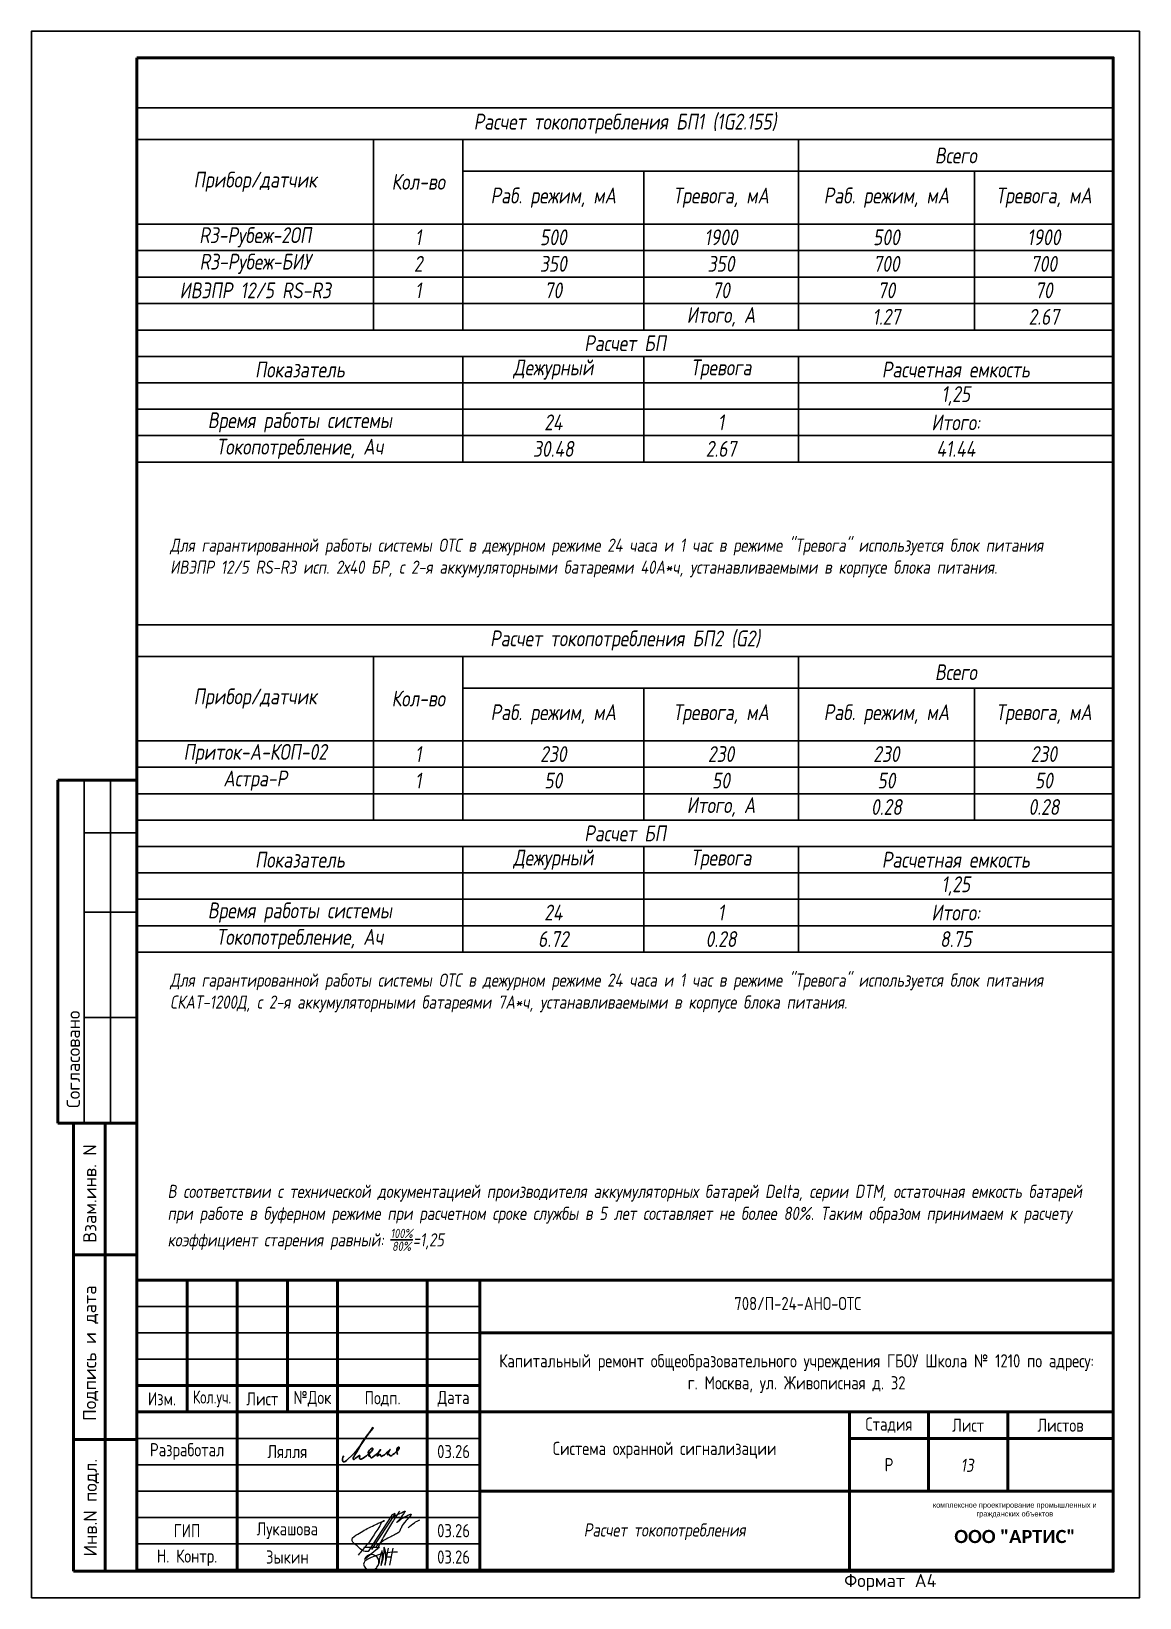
# Model space of a CAD drawing. Header units: millimetres. Extents: x -259793 to 1187961, y -549744 to 43070.
# Drawn here: x 963686 to 984686, y -33395 to -3695 of the extents above; entities that cross this region are included whole.
import ezdxf
from ezdxf.enums import TextEntityAlignment as Align

# ---------------------------------------------------------------- set-up
doc = ezdxf.new("R2010")
doc.units = ezdxf.units.MM
for name, color, linetype in [('__НАДПИСИ', 7, 'Continuous'), ('TEXT1', 7, 'Continuous'), ('Основная', 7, 'Continuous'), ('стена', 20, 'Continuous'), ('Штампы', 7, 'Continuous')]:
    doc.layers.add(name, color=color, linetype=linetype)
for name, color, linetype, lineweight in [('__ФОРМАТ', 7, 'Continuous', 40), ('Подписи', 7, 'Continuous', 13), ('Текст', 7, 'Continuous', 25)]:
    doc.layers.add(name, color=color, linetype=linetype, lineweight=lineweight)
doc.layers.add('ОФ_подписи', color=5, linetype='Continuous', lineweight=13, true_color=0x0000ff)
doc.styles.add('GOST 2.304 type A', font='', dxfattribs={"height": 250})
doc.styles.add('ISOCPEUR', font='isocpeur.ttf', dxfattribs={"width": 0.9, "height": 350})
doc.styles.add('RubezhCAD', font='', dxfattribs={"oblique": 10})
doc.styles.add('XREF1$0$Standard', font='isocpeur.ttf')
doc.styles.add('ГОСТ 2.304', font='')
doc.styles.get('GOST 2.304 type A').set_extended_font_data('GOST 2.304 type A')
doc.styles.get('RubezhCAD').set_extended_font_data('GOST type A')
doc.styles.get('ГОСТ 2.304').set_extended_font_data('GOST 2.304 type A')

# ---------------------------------------------------------------- blocks, each defined once
blk = doc.blocks.new('*T1128')
at = {"color": 0, "linetype": 'ByBlock', "lineweight": -2, "transparency": 16777216}
for p, q in [((0, 0), (18500, 0)), ((0, 0), (0, -6714)), ((18500, 0), (18500, -6714)), ((0, -600), (18500, -600)), ((4485, -600), (4485, -4210)), ((6176, -600), (6176, -4210)), ((12534, -600), (12534, -4210)), ((6176, -1200), (18500, -1200)), ((9603, -1200), (9603, -4210)), ((15870, -1200), (15870, -4210)), ((0, -2200), (18500, -2200)), ((0, -2703), (18500, -2703)), ((0, -3206), (18500, -3206)), ((0, -3710), (18500, -3710)), ((0, -4210), (18500, -4210)), ((0, -4710), (18500, -4710)), ((6176, -4710), (6176, -6714)), ((9603, -4710), (9603, -6714)), ((12534, -4710), (12534, -6714)), ((0, -5210), (18500, -5210)), ((0, -5710), (18500, -5710)), ((0, -6212), (18500, -6212)), ((0, -6714), (18500, -6714))]:
    blk.add_line(p, q, dxfattribs=at)
at = {"color": 0, "transparency": 16777216, "char_height": 300, "attachment_point": 5, "style": 'RubezhCAD'}
for s, insert, width in [('Расчет токопотребления БП1 (1G2.155)', (9250, -300), 18400), ('Всего', (15517, -900), 5866.19), ('Прибор/датчик', (2242, -1400), 4384.86), ('Кол-во', (5331, -1400), 1591.54), ('Раб. режим, мА', (7890, -1700), 3326.4), ('Тревога, мА', (11068, -1700), 2831), ('Раб. режим, мА', (14202, -1700), 3235.9), ('Тревога, мА', (17185, -1700), 2530.29), ('{\\C256;R3-Рубеж-2ОП}', (2242, -2452), 4384.86), ('1', (5331, -2452), 1591.54), ('{\\C256;R3-}Рубеж-БИУ', (2242, -2955), 4384.86), ('2', (5331, -2955), 1591.54), ('\\A1;{\\C256;ИВЭПР 12/5 RS-R3}', (2242, -3458), 4384.86), ('1', (5331, -3458), 1591.54)]:
    blk.add_mtext(s, dxfattribs=dict(at, insert=insert, width=width))
at = {"transparency": 16777216, "char_height": 300, "attachment_point": 5, "style": 'RubezhCAD'}
for s, insert, width in [('500', (7890, -2452), 3326.4), ('1900', (11068, -2452), 2831), ('500', (14202, -2452), 3235.9), ('1900', (17185, -2452), 2530.29), ('350', (7890, -2955), 3326.4), ('350', (11068, -2955), 2831), ('700', (14202, -2955), 3235.9), ('700', (17185, -2955), 2530.29), ('70', (7890, -3458), 3326.4), ('70', (11068, -3458), 2831), ('70', (14202, -3458), 3235.9), ('70', (17185, -3458), 2530.29), ('Итого, А', (11068, -3960), 2831), ('1.27', (14202, -3960), 3235.9), ('2.67', (17185, -3960), 2530.29), ('Расчет БП', (9250, -4460), 18400), ('Показатель', (3088, -4960), 6076.4), ('Дежурный', (7890, -4960), 3326.4), ('Тревога', (11068, -4960), 2831), ('Расчетная емкость', (15517, -4960), 5866.19), ('1,25', (15517, -5460), 5866.19), ('Время работы системы', (3088, -5961), 6076.4), ('24', (7890, -5961), 3326.4), ('1', (11068, -5961), 2831), ('Итого:', (15517, -5961), 5866.19), ('Токопотребление, Ач', (3088, -6463), 6076.4), ('30.48', (7890, -6463), 3326.4), ('2.67', (11068, -6463), 2831), ('41.44', (15517, -6463), 5866.19)]:
    blk.add_mtext(s, dxfattribs=dict(at, insert=insert, width=width))
blk = doc.blocks.new('П_Зыкин')
at = {"layer": 'ОФ_подписи', "color": 5, "ltscale": 100, "transparency": 33554687}
for p, q in [((142, 249), (62, -174)), ((102, 37), (218, 37)), ((258, 249), (178, -174))]:
    blk.add_line(p, q, dxfattribs=at)
blk.add_lwpolyline([(-462, 273), (-74, 273), (-446, -30)], dxfattribs=at)
for centre, radius, start, end in [((-271, -94), 186, 314.2393, 159.9348), ((345, -1372), 1523, 88.8758, 117.8788), ((1109, -252), 1204, 158.7593, 174.231), ((-1024, 224), 1068, 337.8144, 2.8859), ((-849, 72), 852, 342.8308, 7.4815), ((-9, 182), 4.48, 8.9691, 155.6551), ((-643, 22), 732, 344.4555, 20.462), ((-318, -169), 151, 108.7568, 173.4251), ((-287, -115), 185, 191.5358, 322.3512)]:
    blk.add_arc(centre, radius, start, end, dxfattribs=at)
blk = doc.blocks.new('П_Лукашова')
at = {"layer": 'ОФ_подписи', "color": 5}
for p, q in [((221, 339), (-221, -339)), ((286, 371), (-156, -307)), ((283, 370), (218, 338))]:
    blk.add_line(p, q, dxfattribs=at)
for points in [[(366, 415), (236, 213), (85, -37), (-50, -300)], [(221, 301), (344, 360), (434, 401), (475, 416), (464, 395), (420, 336), (342, 232), (310, 203), (337, 221), (420, 283), (490, 322), (558, 352), (576, 358), (491, 240), (403, 113), (374, 49), (360, 20)], [(-221, -339), (-276, -344), (-368, -289), (-446, -221), (-505, -166), (-522, -116), (-412, -16), (-295, 56), (-173, 120), (-49, 179), (33, 216), (87, 237), (52, 221), (11, 167), (-59, 51), (-126, -52), (-177, -132), (-256, -231), (-409, -409)], [(360, 20), (294, -18), (203, -65), (91, -124), (-73, -248)], [(530, 102), (646, 199), (748, 254)]]:
    blk.add_spline(points, degree=3, dxfattribs=at)
blk = doc.blocks.new('штамп')
at = {"layer": '__ФОРМАТ', "linetype": 'Continuous', "lineweight": 50}
for p, q in [((531929, 45357), (531929, 50857)), ((531929, 50857), (550429, 50857)), ((532879, 48357), (532879, 50857)), ((533829, 45357), (533829, 50857)), ((534779, 48357), (534779, 50857)), ((535729, 45357), (535729, 50857)), ((537429, 45357), (537429, 50857)), ((538429, 45357), (538429, 50857)), ((550429, 45357), (550429, 50857)), ((538429, 49857), (550429, 49857)), ((531929, 48857), (538429, 48857)), ((531929, 48357), (550429, 48357)), ((545429, 45357), (545429, 48357)), ((546929, 46857), (546929, 48357)), ((548429, 46857), (548429, 48357)), ((545429, 47857), (550429, 47857)), ((538429, 46857), (550429, 46857)), ((531929, 45357), (550429, 45357))]:
    blk.add_line(p, q, dxfattribs=at)
at = {"layer": '__ФОРМАТ', "linetype": 'Continuous', "lineweight": -2}
for p, q in [((531929, 50357), (538429, 50357)), ((531929, 49857), (538429, 49857)), ((531929, 49357), (538429, 49357)), ((531929, 48857), (538429, 48857)), ((531929, 47857), (538429, 47857)), ((531929, 47357), (538429, 47357)), ((531929, 46857), (538429, 46857)), ((538429, 46857), (550429, 46857)), ((531929, 46357), (538429, 46357)), ((531929, 45857), (538429, 45857))]:
    blk.add_line(p, q, dxfattribs=at)
at = {"layer": 'Подписи', "color": 5, "lineweight": 25}
blk.add_lwpolyline([(535847, 47525), (535833, 47500), (535823, 47461), (535824, 47440), (535829, 47423), (535840, 47414), (535857, 47413), (535876, 47421), (535897, 47435), (535917, 47454), (536005, 47539), (536088, 47624), (536142, 47690), (536203, 47776), (536266, 47874), (536323, 47953), (536362, 48009), (536395, 48059), (536405, 48060), (536397, 48045), (536295, 47925), (536205, 47790), (536095, 47603), (536059, 47544), (536038, 47506), (536029, 47485), (536027, 47473), (536027, 47462), (536031, 47457), (536037, 47454), (536045, 47456), (536057, 47466), (536072, 47479), (536107, 47506), (536133, 47525), (536147, 47532), (536152, 47532), (536153, 47529), (536150, 47520), (536147, 47504), (536146, 47491), (536148, 47479), (536150, 47471), (536157, 47465), (536166, 47462), (536178, 47464), (536189, 47469), (536215, 47480), (536240, 47498), (536281, 47529), (536306, 47550), (536324, 47567), (536342, 47582), (536372, 47609), (536388, 47629), (536397, 47646), (536399, 47657), (536398, 47666), (536393, 47671), (536383, 47671), (536372, 47667), (536356, 47653), (536336, 47632), (536323, 47612), (536313, 47599), (536309, 47587), (536310, 47579), (536315, 47575), (536326, 47579), (536335, 47585), (536344, 47592), (536348, 47595), (536352, 47596), (536354, 47595), (536355, 47592), (536349, 47583), (536342, 47575), (536334, 47561), (536326, 47547), (536322, 47538), (536320, 47531), (536321, 47523), (536325, 47519), (536328, 47519), (536333, 47524), (536338, 47527), (536344, 47526), (536346, 47520), (536351, 47508), (536355, 47498), (536359, 47493), (536366, 47491), (536375, 47491), (536385, 47497), (536412, 47513), (536436, 47532), (536466, 47559), (536491, 47583), (536517, 47607), (536529, 47621), (536545, 47642), (536547, 47643), (536546, 47644), (536543, 47644), (536541, 47642), (536538, 47637), (536499, 47577), (536491, 47558), (536482, 47544), (536480, 47535), (536479, 47529), (536481, 47524), (536483, 47522), (536489, 47523), (536494, 47526), (536502, 47532), (536512, 47539), (536522, 47544), (536530, 47548), (536541, 47549), (536547, 47546), (536550, 47541), (536551, 47531), (536552, 47525), (536553, 47521), (536558, 47517), (536562, 47515), (536568, 47515), (536575, 47517), (536583, 47523), (536596, 47533), (536617, 47547), (536636, 47561), (536659, 47583), (536688, 47609), (536702, 47620), (536713, 47630), (536721, 47636), (536727, 47641), (536727, 47643), (536726, 47644), (536723, 47643), (536720, 47638), (536715, 47629), (536693, 47594), (536681, 47575), (536676, 47566), (536674, 47557), (536677, 47551), (536679, 47547), (536684, 47546), (536689, 47549), (536695, 47552), (536700, 47554), (536709, 47554), (536716, 47551), (536717, 47545), (536719, 47535), (536721, 47527), (536725, 47524), (536731, 47520), (536741, 47523), (536747, 47528), (536757, 47534), (536779, 47550), (536809, 47572), (536842, 47600), (536865, 47623), (536880, 47642), (536895, 47664), (536899, 47675), (536901, 47684), (536898, 47689), (536891, 47693), (536881, 47689), (536873, 47682), (536862, 47668), (536856, 47654), (536855, 47638), (536856, 47622), (536856, 47598), (536858, 47583), (536860, 47572), (536864, 47560), (536871, 47551)], dxfattribs=at)
at = {"layer": 'ОФ_подписи'}
for name, p, xscale, yscale, zscale in [('П_Лукашова', (536533, 46057), 1.010226427429054, 1.010226427429054, 1.010226427429054), ('П_Зыкин', (536581, 45585), 0.7621923841183493, 0.7621923841183493, 0.7621923841183493)]:
    blk.add_blockref(name, p, dxfattribs=dict(at, xscale=xscale, yscale=yscale, zscale=zscale))
at = {"transparency": 33554687, "attachment_point": 5, "style": 'ГОСТ 2.304'}
for s, insert, char_height, width in [('{\\fArial|b0|i0|c204|p34;комплексное проектирование промышленных и гражданских объектов}', (548563, 46495), 100, 3372.21), ('{\\fCorbel Light|b1|i0|c204|p34;ООО "АРТИС"}', (548563, 45995), 250, 4171.2)]:
    blk.add_mtext(s, dxfattribs=dict(at, insert=insert, char_height=char_height, width=width))
at = {"layer": '__НАДПИСИ', "lineweight": 9, "ltscale": 2, "style": 'ISOCPEUR', "flags": 1}
blk.add_attdef('NOTATION', (548864, 51134), '', height=250, dxfattribs=at)
at = {"layer": '__НАДПИСИ', "lineweight": 9, "ltscale": 2, "style": 'RubezhCAD', "oblique": 10}
blk.add_attdef('SHEET', text='', height=250, dxfattribs=at).set_placement((547679, 47357), align=Align.MIDDLE_CENTER)
at = {"layer": '__ФОРМАТ', "color": 7, "linetype": 'Continuous', "lineweight": 20, "char_height": 250, "attachment_point": 5, "style": 'GOST 2.304 type A'}
for s, insert, width in [('Капитальный ремонт общеобразовательного учреждения ГБОУ Школа № 1210 по адресу:      \\Pг. Москва, ул. Живописная д. 32', (544429, 49085), 12000), ('\\pi-7.5,l7.5,t7.5;{\\W0.9;\\C256;Кол.уч.}', (533354, 48607), 950)]:
    blk.add_mtext(s, dxfattribs=dict(at, insert=insert, width=width))
for s, insert, width, line_spacing_factor in [('\\pi-7.5,l7.5,t7.5;{\\C256;Изм.}', (532404, 48607), 950, 1.2), ('\\pi-7.5,l7.5,t7.5;{\\C256;Лист}', (534304, 48607), 950, 1.2), ('\\pi-7.5,l7.5,t7.5;{\\C256;№Док}', (535254, 48607), 950, 1.2), ('\\pi-7.5,l7.5,t7.5;{\\C256;Подп.}', (536584, 48607), 1710.72, 1.2), ('\\pi-7.5,l7.5,t7.5;{\\C256;Дата}', (537929, 48607), 1000, 1.2), ('\\pi-7.5,l7.5,t7.5;{\\C256;Стадия}', (546179, 48107), 1500, 1.2), ('\\pi-7.5,l7.5,t7.5;{\\C256;Лист}', (547679, 48107), 1500, 1.2), ('\\pi-7.5,l7.5,t7.5;{\\C256;Листов}', (549429, 48107), 2000, 1.2), ('\\pi-7.5,l7.5,t7.5;{\\C256;Разработал}', (532879, 47607), 1900, 1.2), ('{\\C256;Лялля}', (534779, 47607), 1900, 1.2), ('{\\C256;03.26}', (537929, 47607), 1000, 1.2), ('Система охранной сигнализации ', (541929, 47632), 6828.82, 0.85), ('\\pi-750,l750,t750;{\\C256;Р}', (546179, 47357), 1500, 1.2), ('\\pi-7.5,l7.5,t7.5;{\\C256;ГИП}', (532879, 46107), 1900, 1.2), ('{\\C256;Лукашова}', (534779, 46107), 1900, 1.2), ('{\\C256;03.26}', (537929, 46107), 1000, 1.2), ('{\\C256;Н. Контр. }', (532879, 45592), 1900, 1.2), ('\\pi-750,l750,t750;{\\C256;Зыкин}', (534779, 45607), 1900, 1.2), ('{\\C256;03.26}', (537929, 45607), 1000, 1.2)]:
    blk.add_mtext(s, dxfattribs=dict(at, insert=insert, width=width, line_spacing_factor=line_spacing_factor))
at = {"layer": 'стена', "color": 18, "true_color": 0x000000, "insert": (543249, 50539), "char_height": 250, "width": 3851.47, "attachment_point": 1, "style": 'GOST 2.304 type A'}
blk.add_mtext('708/П-24-АНО-ОТС', dxfattribs=at)
blk = doc.blocks.new('*U1033')
at = {"lineweight": 50}
for p, q in [((5, 155), (20, 155)), ((5, 155), (5, 90)), ((5, 90), (20, 90)), ((8, 5), (8, 90)), ((14, 5), (14, 90)), ((8, 65), (20, 65)), ((8, 30), (20, 30)), ((8, 5), (20, 5))]:
    blk.add_line(p, q, dxfattribs=at)
for p, q in [((10, 155), (10, 90)), ((15, 155), (15, 90)), ((10, 145), (20, 145)), ((10, 130), (20, 130)), ((10, 110), (20, 110)), ((5, 90), (8, 90))]:
    blk.add_line(p, q)
blk.add_lwpolyline([(0, 0), (210, 0), (210, 297), (0, 297)], close=True)
blk.add_lwpolyline([(20, 292), (205, 292), (205, 5), (20, 5)], close=True, dxfattribs=at)
at = {"style": 'XREF1$0$Standard'}
for s, p in [('Согласовано', (7.95, 102.07)), ('Взам.инв. N', (11.07, 76.61)), ('Подпись и дата', (11.04, 46.36)), ('Инв.N подл.', (11.17, 17.07))]:
    blk.add_text(s, height=2.5, rotation=90, dxfattribs=at).set_placement(p, align=Align.MIDDLE_CENTER)
blk.add_text('Формат', height=2.5, dxfattribs=at).set_placement((154.02, 2))
blk.add_text('А4', height=2.5, dxfattribs=at).set_placement((171.51, 2), align=Align.RIGHT)
for tag, p in [('СОГЛАСОВАНО_ДАТА2', (14.37, 145.56)), ('СОГЛАСОВАНО_ДАТА3', (19.37, 145.56)), ('СОГЛАСОВАНО_ФАМИЛИЯ2', (14.37, 110.56)), ('СОГЛАСОВАНО_ФАМИЛИЯ3', (19.37, 110.56)), ('СОГЛАСОВАНО_ДОЛЖНОСТЬ2', (14.37, 90.56)), ('СОГЛАСОВАНО_ДОЛЖНОСТЬ3', (19.37, 90.56))]:
    blk.add_attdef(tag, p, '', height=2.5, rotation=90, dxfattribs=at)
for tag, p in [('ВЗАМ_ИНВ_НОМЕР', (19.37, 77.5)), ('ИНВ_N_ПОДЛ', (19.37, 17.5))]:
    blk.add_attdef(tag, text='', height=2.5, rotation=90, dxfattribs=at).set_placement(p, align=Align.CENTER)
blk.add_attdef('ИНВ_ДАТА', text='', height=2.5, rotation=90, dxfattribs=at).set_placement((19.37, 63.83), align=Align.RIGHT)
blk = doc.blocks.new('*T1131')
at = {"color": 0, "linetype": 'ByBlock', "lineweight": -2, "transparency": 16777216}
for p, q in [((0, 0), (18500, 0)), ((0, 0), (0, -6211)), ((18500, 0), (18500, -6211)), ((0, -600), (18500, -600)), ((4485, -600), (4485, -3706)), ((6176, -600), (6176, -3706)), ((12534, -600), (12534, -3706)), ((6176, -1200), (18500, -1200)), ((9603, -1200), (9603, -3706)), ((15870, -1200), (15870, -3706)), ((0, -2200), (18500, -2200)), ((0, -2703), (18500, -2703)), ((0, -3206), (18500, -3206)), ((0, -3706), (18500, -3706)), ((0, -4206), (18500, -4206)), ((6176, -4206), (6176, -6211)), ((9603, -4206), (9603, -6211)), ((12534, -4206), (12534, -6211)), ((0, -4706), (18500, -4706)), ((0, -5206), (18500, -5206)), ((0, -5709), (18500, -5709)), ((0, -6211), (18500, -6211))]:
    blk.add_line(p, q, dxfattribs=at)
at = {"color": 0, "transparency": 16777216, "char_height": 300, "attachment_point": 5, "style": 'RubezhCAD'}
for s, insert, width in [('Расчет токопотребления БП2 (G2)', (9250, -300), 18400), ('Всего', (15517, -900), 5866.19), ('Прибор/датчик', (2242, -1400), 4384.86), ('Кол-во', (5331, -1400), 1591.54), ('Раб. режим, мА', (7890, -1700), 3326.4), ('Тревога, мА', (11068, -1700), 2831), ('Раб. режим, мА', (14202, -1700), 3235.9), ('Тревога, мА', (17185, -1700), 2530.29), ('{\\C256;Приток-А-КОП-02}', (2242, -2452), 4384.86), ('1', (5331, -2452), 1591.54), ('{\\C256;Астра-Р}', (2242, -2955), 4384.86), ('1', (5331, -2955), 1591.54)]:
    blk.add_mtext(s, dxfattribs=dict(at, insert=insert, width=width))
at = {"transparency": 16777216, "char_height": 300, "attachment_point": 5, "style": 'RubezhCAD'}
for s, insert, width in [('230', (7890, -2452), 3326.4), ('230', (11068, -2452), 2831), ('230', (14202, -2452), 3235.9), ('230', (17185, -2452), 2530.29), ('50', (7890, -2955), 3326.4), ('50', (11068, -2955), 2831), ('50', (14202, -2955), 3235.9), ('50', (17185, -2955), 2530.29), ('Итого, А', (11068, -3456), 2831), ('0.28', (14202, -3456), 3235.9), ('0.28', (17185, -3456), 2530.29), ('Расчет БП', (9250, -3956), 18400), ('Показатель', (3088, -4456), 6076.4), ('Дежурный', (7890, -4456), 3326.4), ('Тревога', (11068, -4456), 2831), ('Расчетная емкость', (15517, -4456), 5866.19), ('1,25', (15517, -4956), 5866.19), ('Время работы системы', (3088, -5457), 6076.4), ('24', (7890, -5457), 3326.4), ('1', (11068, -5457), 2831), ('Итого:', (15517, -5457), 5866.19), ('Токопотребление, Ач', (3088, -5960), 6076.4), ('6.72', (7890, -5960), 3326.4), ('0.28', (11068, -5960), 2831), ('8.75', (15517, -5960), 5866.19)]:
    blk.add_mtext(s, dxfattribs=dict(at, insert=insert, width=width))

msp = doc.modelspace()

# ---------------------------------------------------------------- block references
for name, p in [('*T1128', (965686.16838, -5148.31126)), ('*T1131', (965686.16838, -14946.56474))]:
    msp.add_blockref(name, p)
at = {"layer": 'Основная'}
msp.add_blockref('штамп', (433757.54458, -78230.97806), dxfattribs=at)
at = {"layer": 'Штампы', "color": 7, "xscale": 100, "yscale": 100, "zscale": 100}
msp.add_blockref('*U1033', (963686.16839, -33394.60456), dxfattribs=at)

# ---------------------------------------------------------------- texts
at = {"layer": 'TEXT1', "char_height": 250, "width": 7000, "attachment_point": 5, "style": 'RubezhCAD'}
for s, insert in [('{\\C0;13}', (981416.13302, -30884.78336)), ('\\A1;{\\C0;Расчет токопотребления }', (975686.16838, -32144.60456))]:
    msp.add_mtext(s, dxfattribs=dict(at, insert=insert))
at = {"layer": 'Текст', "char_height": 250, "attachment_point": 1, "style": 'RubezhCAD'}
for s, heights, insert in [('{\\C7;Для гарантированной работы системы ОТС в дежурном режиме 24 часа и 1 час в режиме "Тревога" используется блок питания ИВЭПР 12/5 RS-R3 исп. 2х40 БР, с 2-я аккумуляторными батареями 40А*ч, устанавливаемыми в корпусе блока питания.}', [2236.76625], (966315.70956, -13313.14524)), ('{\\C7;Для гарантированной работы системы ОТС в дежурном режиме 24 часа и 1 час в режиме "Тревога" используется блок питания СКАТ-1200Д, с 2-я аккумуляторными батареями 7А*ч, устанавливаемыми в корпусе блока питания.}', [2236.76625], (966315.70956, -21560.04743)), ('\\A1;{\\C7;В соответствии с технической документацией производителя аккумуляторных батарей Delta, серии DTM, остаточная емкость батарей при работе в буферном режиме при расчетном сроке службы в 5 лет составляет не более 80%. Таким образом принимаем к расчету коэффициент старения равный: \\H0.7x;\\S100%/80%;\\H1.42857x;=1,25}', [0], (966266.97625, -25566.11771))]:
    msp.add_mtext_dynamic_manual_height_columns(s, width=17348.7795691, gutter_width=12.5, heights=heights, dxfattribs=dict(at, insert=insert))

doc.saveas('drawing.dxf')
